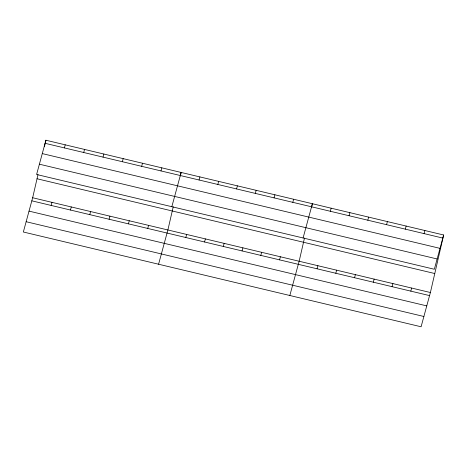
<?xml version="1.0" encoding="UTF-8"?>
<svg xmlns="http://www.w3.org/2000/svg" width="467" height="467" viewBox="0 0 467 467"><rect width="100%" height="100%" fill="white"/><g stroke="black" fill="none" stroke-linecap="round" stroke-linejoin="round"><path stroke-width="0.7" d="M443.65 234.994L434.339 269.255L36.601 174.483L45.912 140.223L443.65 234.994L430.399 292.517L421.088 326.777L23.35 232.006L32.661 197.745L37.996 174.57M44.453 146.55L45.912 140.223M173.228 206.793L167.887 229.968L158.582 264.229M180.332 175.96L181.143 172.446L171.833 206.706M304.484 238.071L299.143 261.24L289.832 295.506M311.588 207.237L312.394 203.717L303.089 237.983M64.393 147.911L65.228 144.823M51.136 205.433L51.977 202.351M83.71 152.511L84.55 149.428M70.459 210.033L71.293 206.951M103.032 157.116L103.867 154.034M89.775 214.639L90.616 211.557M122.348 161.716L123.189 158.634M109.097 219.245L109.932 216.157M141.67 166.322L142.505 163.24M128.413 223.845L129.254 220.763M160.987 170.928L161.827 167.84M147.735 228.451L148.57 225.363M199.053 179.993L199.894 176.911M185.802 237.522L186.642 234.434M217.809 184.465L218.644 181.383M204.552 241.988L205.392 238.906M236.559 188.931L237.394 185.848M223.302 246.453L224.142 243.371M255.309 193.402L256.144 190.314M242.052 250.925L242.893 247.837M274.059 197.868L274.894 194.786M260.802 255.391L261.643 252.308M292.809 202.334L293.644 199.251M279.552 259.856L280.393 256.774M330.309 211.271L331.15 208.189M317.058 268.794L317.893 265.711M349.059 215.736L349.9 212.654M335.808 273.259L336.643 270.177M367.809 220.208L368.65 217.12M354.558 277.731L355.393 274.643M386.559 224.674L387.4 221.591M373.308 282.196L374.143 279.114M405.309 229.139L406.15 226.057M392.058 286.662L392.893 283.58M424.059 233.611L424.9 230.523M410.808 291.134L411.643 288.051M45.077 143.305L442.809 238.077M42.281 153.596L440.019 248.368M39.397 164.197L437.135 258.969M37.033 178.762L434.771 273.534M32.661 197.745L430.399 292.517M31.82 200.828L429.558 295.599M29.024 211.119L426.762 305.891M26.146 221.72L423.884 316.492"/></g></svg>
